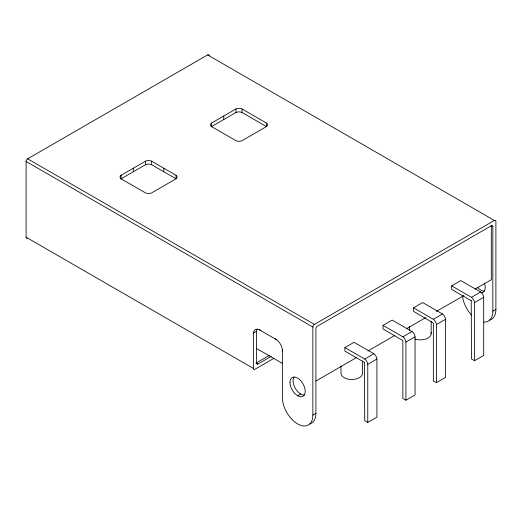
<?xml version="1.0" encoding="UTF-8"?>
<svg xmlns="http://www.w3.org/2000/svg" width="522" height="522" viewBox="0 0 522 522"><rect width="100%" height="100%" fill="white"/><g stroke="black" fill="none" stroke-linecap="round" stroke-linejoin="round"><path stroke-width="0.78" d="M282.356 351.861L282.33 349.453A9.533 5.507 60 0 0 276.804 339.881L274.729 338.654M273.88 358.346L254.899 369.308A2.075 1.201 -60 0 1 253.372 368.428L253.398 332.749A9.533 5.507 60 0 1 258.925 329.558L261 330.726M271.27 356.33L257.946 364.023A2.121 1.227 -60 0 1 256.426 363.142L256.452 330.987A9.533 5.507 60 0 1 257.105 329.095M27.222 238.28A2.075 1.201 -60 0 1 26.1 237.21L26.1 161.474A2.075 1.201 -60 0 1 27.627 158.832L207.612 54.921A2.075 1.201 -60 0 1 208.957 55.012M121.111 175.275L145.514 161.187A4.855 2.799 0 0 1 151.621 161.187L176.025 175.275L176.025 178.798L151.621 192.886A4.855 2.799 0 0 1 145.514 192.886L121.111 178.798L121.111 175.275A4.855 2.799 0 0 0 121.111 178.798A4.855 2.799 0 0 0 120.791 179.059M211.547 123.061L235.957 108.974A4.855 2.799 0 0 1 242.058 108.974L266.461 123.061L266.461 126.585L242.058 140.672A4.855 2.799 0 0 1 235.957 140.672L211.547 126.585L211.547 123.061A4.855 2.799 0 0 0 211.547 126.585A4.855 2.799 0 0 0 211.227 126.839M121.111 178.798L145.514 164.711A4.855 2.799 0 0 1 151.621 164.711L176.025 178.798A4.855 2.799 0 0 0 176.025 175.275M211.547 126.585L235.957 112.498A4.855 2.799 0 0 1 242.058 112.498L266.461 126.585A4.855 2.799 0 0 0 266.461 123.061M253.372 333.069L256.426 331.307M282.356 349.799L282.356 397.49A21.572 12.456 60 0 0 297.605 423.91A21.572 12.456 60 0 0 312.861 415.101L312.861 327.033A2.075 1.201 -60 0 1 314.388 324.397L494.373 220.48A2.075 1.201 -60 0 1 495.9 221.361L495.9 309.422A21.572 12.456 60 0 1 489.61 320.045M483.803 322.054A21.572 12.456 60 0 0 492.846 311.184L492.846 226.646A2.29 1.318 -60 0 0 491.326 225.765L317.435 326.152A2.121 1.227 -60 0 0 315.914 328.795L315.914 413.339A21.572 12.456 60 0 1 309.624 423.962M255.963 363.097A2.121 1.227 -60 0 0 256.165 362.992L269.58 355.247M383.024 325.369L392.179 320.09L412.008 331.535A4.855 2.799 60 0 1 415.055 336.821L415.055 394.945L405.907 400.224L402.853 398.462L402.853 340.631L383.024 328.893L383.024 325.369L402.853 336.821A4.855 2.799 60 0 1 405.907 342.106L405.907 400.224M413.535 307.83L422.683 302.545L442.512 313.996A4.855 2.799 60 0 1 445.566 319.281L445.566 377.399L436.412 382.685L433.364 380.923L433.364 323.085L413.535 311.353L413.535 307.83L433.364 319.275A4.855 2.799 60 0 1 436.412 324.56L436.412 382.685M364.473 362.418L344.892 351.11L344.892 347.587L354.046 342.301L373.876 353.753A4.855 2.799 60 0 1 376.923 359.038L376.923 417.163L367.775 422.442L364.721 420.68L364.441 362.392M471.294 300.744L451.667 289.384L451.667 285.867L460.822 280.582L480.651 292.026A4.855 2.799 60 0 1 483.698 297.312L483.698 355.436L474.544 360.722L471.496 358.96L471.216 300.665M315.797 381.067L356.683 357.466M367.964 350.954L394.749 335.483M406.729 328.566L425.763 317.578M436.34 311.471L463.83 295.602M475.111 289.09L491.326 279.727L491.326 225.765A2.29 1.318 -60 0 0 491.182 225.184M297.605 395.728L300.659 393.966M402.853 336.821L412.008 331.535M433.364 319.275L442.512 313.996M451.667 285.867L471.496 297.312L480.651 292.026M344.892 347.587L364.721 359.038L373.876 353.753M405.907 342.106L415.055 336.821M436.412 324.56L445.566 319.281M474.544 360.722L474.544 302.597L483.698 297.312M367.775 422.442L367.775 364.323L376.923 359.038M312.861 415.101L315.914 413.339M492.846 311.184L495.9 309.422M207.612 54.921L494.373 220.48M491.326 225.765L492.846 226.646M27.627 158.832L314.388 324.397M26.1 161.474L312.861 327.033M259.219 329.695L276.51 339.685M256.426 348.415L282.643 363.56M256.165 362.992L257.946 364.023M26.1 237.21L253.372 368.428M431.185 321.415L431.185 333.643M409.613 326.302L409.613 330.38M362.542 361.041L362.542 373.269A10.786 6.225 0 0 1 351.756 379.501A10.786 6.225 0 0 1 340.97 373.269L340.97 365.929M242.058 108.974L242.058 112.498M235.957 108.974L235.957 112.498M223.749 116.014L223.749 119.538M163.823 168.228L163.823 171.751M151.621 161.187L151.621 164.711M145.514 161.187L145.514 164.711M133.312 168.228L133.312 171.751M484.436 283.055A10.786 6.225 60 0 1 481.408 292.835M484.462 291.074A10.786 6.225 60 0 1 477.271 287.191M471.496 315.001A21.572 12.456 60 0 1 462.472 295.948M304.47 394.984A10.786 6.225 60 0 1 295.263 388.27A10.786 6.225 60 0 1 294.056 376.943M209.041 55.169A2.075 1.201 -60 0 1 209.133 55.567M431.015 332.56A10.786 6.225 0 0 1 426.585 338.745A10.786 6.225 0 0 1 415.003 339.032M364.721 359.038A4.855 2.799 60 0 1 367.775 364.323M471.496 297.312A4.855 2.799 60 0 1 474.544 302.597M289.984 382.515A10.786 6.225 60 0 0 301.422 396.746A10.786 6.225 60 0 0 301.422 381.497A10.786 6.225 60 0 0 289.984 382.515"/></g></svg>
